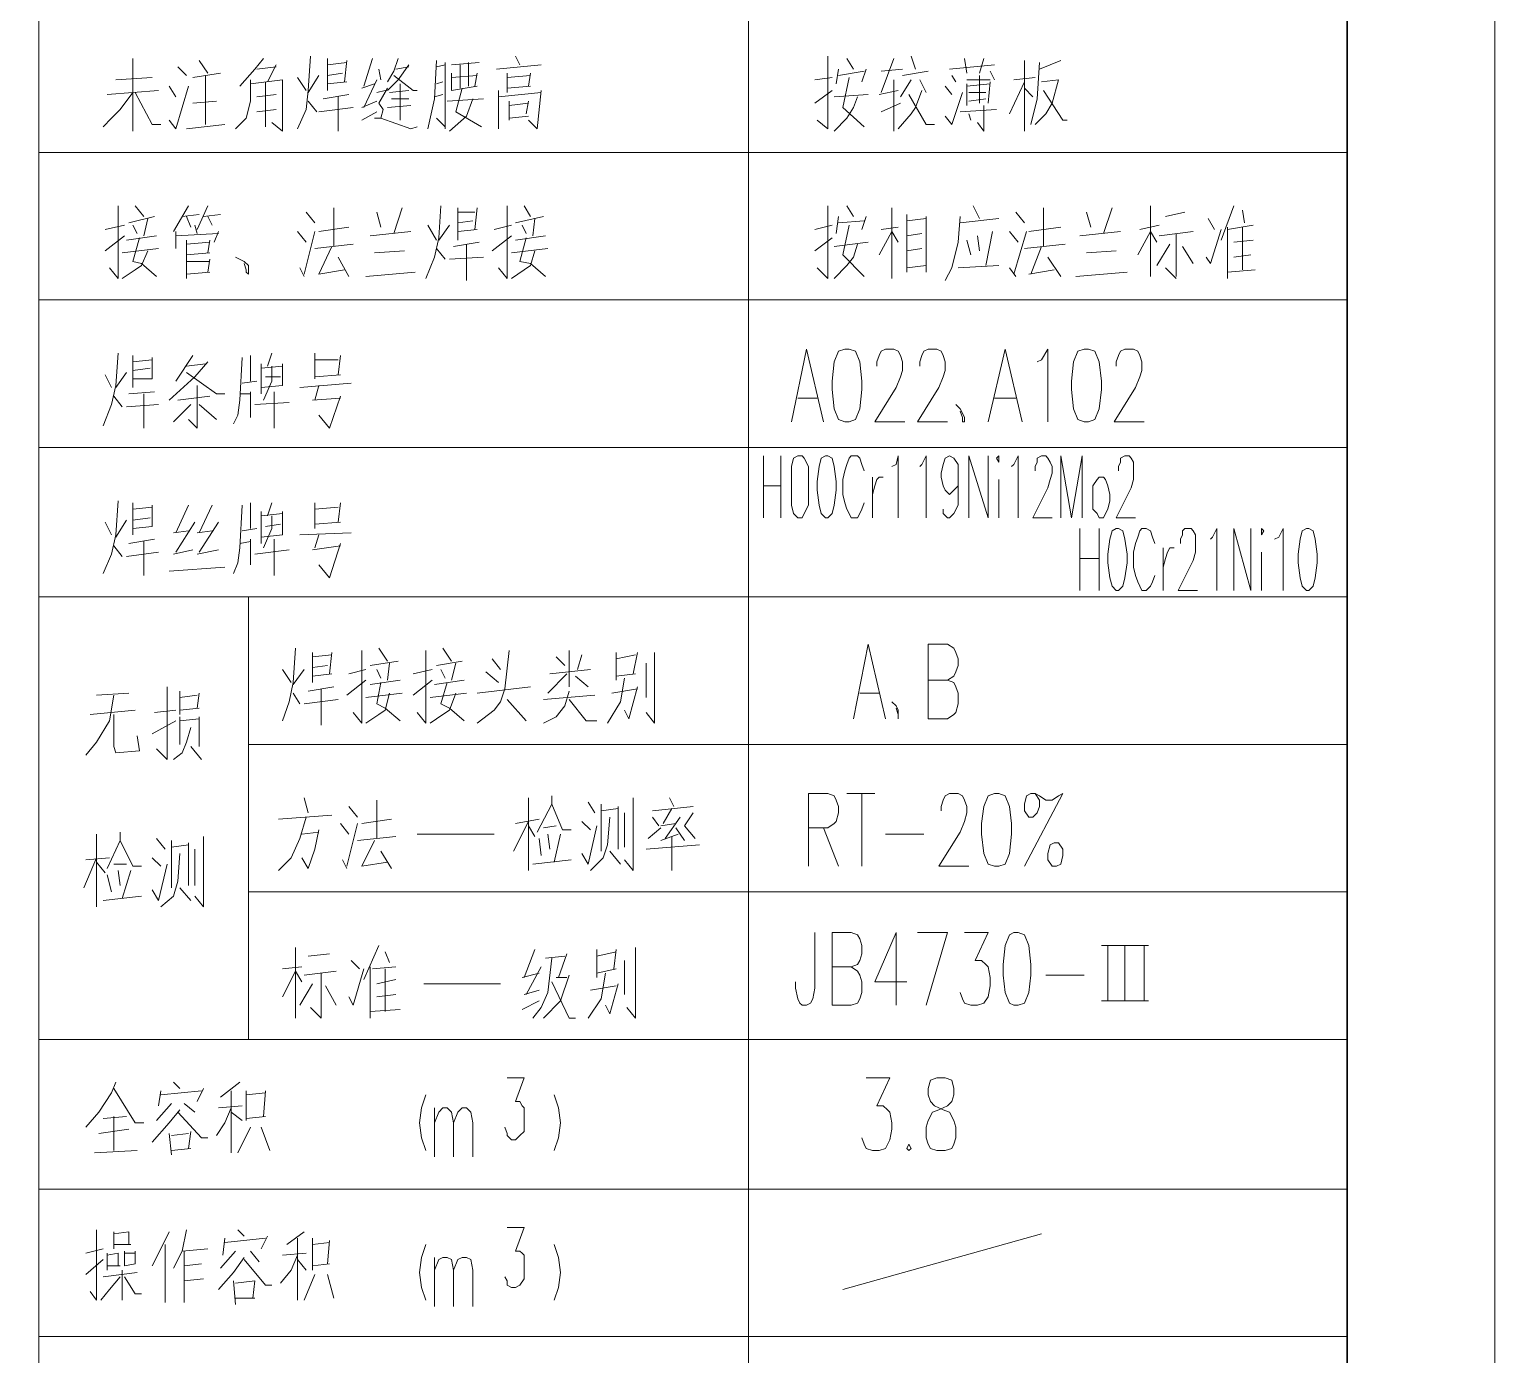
# Model space of a CAD drawing. Header units: inches. Extents: x -244 to 17, y 0 to 370.
# Drawn here: x -26.06 to 17.47, y 291 to 330.37 of the extents above; entities that cross this region are included whole.
import ezdxf

# ---------------------------------------------------------------- set-up
doc = ezdxf.new("R2010")
doc.units = ezdxf.units.IN
doc.header["$MEASUREMENT"] = 0
doc.layers.add('图层 1', color=7, linetype='Continuous')

# ---------------------------------------------------------------- blocks, each defined once
blk = doc.blocks.new('block 2')
at = {"layer": '图层 1', "lineweight": 0}
blk.add_lwpolyline([(20.383, 3.175), (390.017, 3.175), (390.017, 264.541), (20.383, 264.541)], dxfattribs=at)
at = {"layer": '图层 1', "color": 7, "lineweight": 13, "true_color": 0xffffff}
for points in [[(20.383, 264.478), (20.383, 3.175), (389.954, 3.175), (389.954, 264.478), (20.383, 264.478)], [(364.49, 46.419), (302.832, 46.419)], [(311.658, 46.419), (311.658, 7.556)], [(316.04, 46.419), (316.04, 7.556)], [(320.485, 46.419), (320.485, 7.556)], [(333.629, 46.419), (333.629, 7.556)], [(338.074, 46.419), (338.074, 7.556)], [(342.456, 46.419), (342.456, 7.556)], [(346.837, 46.419), (346.837, 7.556)], [(314.833, 44.704), (312.738, 44.704), (312.992, 44.894)], [(313.5, 45.022), (313.944, 44.513)], [(314.135, 45.022), (314.262, 44.513)], [(319.215, 44.132), (318.897, 44.26), (318.326, 44.641), (317.881, 45.022)], [(325.882, 44.704), (324.993, 45.085)], [(325.819, 45.022), (325.882, 44.323)], [(329.311, 44.704), (328.93, 45.022)], [(330.137, 44.894), (330.264, 43.561)], [(313.436, 44.006), (313.055, 44.323), (312.738, 44.577)], [(313.563, 43.497), (313.436, 44.513)], [(317.119, 44.768), (317.183, 43.497)], [(317.691, 44.641), (317.818, 43.751)], [(318.135, 44.513), (318.199, 43.815)], [(326.581, 44.704), (324.422, 44.704)], [(324.612, 44.513), (324.739, 43.371)], [(325.755, 44.704), (325.438, 44.45)], [(329.946, 44.323), (329.311, 44.704)], [(330.708, 44.704), (330.772, 43.751)], [(336.487, 44.069), (335.471, 44.132), (334.899, 44.26), (334.328, 44.513)], [(335.852, 44.45), (335.471, 44.26)], [(340.868, 44.069), (339.916, 44.132), (339.344, 44.26), (338.709, 44.513)], [(340.233, 44.45), (339.852, 44.26)], [(343.916, 44.45), (344.361, 43.878)], [(344.678, 43.878), (344.551, 44.45)], [(348.615, 43.625), (348.107, 44.006), (347.853, 44.26), (347.599, 44.513)], [(314.135, 44.387), (313.627, 44.387)], [(313.754, 44.006), (313.754, 44.387)], [(314.135, 44.069), (313.754, 44.069)], [(314.071, 44.387), (314.135, 44.069)], [(314.77, 44.196), (314.262, 44.196)], [(314.389, 43.688), (314.389, 44.196)], [(314.389, 43.751), (314.77, 43.751), (314.706, 44.196)], [(317.183, 44.196), (318.199, 44.196)], [(319.024, 44.196), (318.008, 43.561), (318.008, 43.307)], [(325.374, 44.387), (324.866, 44.26)], [(325.501, 44.069), (325.057, 44.006)], [(326.39, 44.006), (325.565, 44.387)], [(326.644, 44.006), (326.39, 44.006), (325.628, 43.625), (325.628, 43.371)], [(325.692, 44.196), (325.692, 43.815)], [(329.184, 44.196), (328.994, 44.132), (329.057, 43.434), (329.502, 43.497)], [(329.184, 44.196), (330.137, 44.196)], [(329.946, 44.323), (330.708, 44.196)], [(335.153, 44.196), (334.836, 43.942)], [(335.915, 43.815), (335.407, 44.132)], [(339.598, 44.196), (339.281, 43.942)], [(340.297, 43.815), (339.852, 44.132)], [(345.25, 44.069), (343.091, 44.069), (343.408, 44.323)], [(348.552, 44.387), (348.679, 42.863)], [(348.996, 44.132), (349.06, 43.053)], [(313.627, 43.942), (312.738, 43.942)], [(313.436, 43.878), (312.928, 43.561), (312.928, 43.371)], [(313.817, 43.561), (313.754, 43.878)], [(313.754, 43.878), (314.198, 43.878)], [(314.198, 43.561), (313.817, 43.561)], [(314.135, 43.878), (314.135, 43.561)], [(325.501, 43.688), (324.676, 43.942)], [(334.836, 43.815), (334.963, 42.863)], [(335.217, 43.751), (335.344, 42.99)], [(336.423, 43.625), (335.471, 43.625)], [(336.36, 43.053), (335.725, 43.053), (335.661, 43.625)], [(335.915, 43.625), (335.979, 43.116)], [(336.233, 43.625), (336.296, 43.053)], [(339.281, 43.815), (339.344, 42.863)], [(339.662, 43.751), (339.725, 42.99)], [(340.805, 43.625), (339.852, 43.625)], [(340.741, 43.053), (340.106, 43.053), (340.106, 43.625)], [(340.36, 43.625), (340.424, 43.116)], [(340.614, 43.625), (340.678, 43.053)], [(343.916, 43.18), (343.472, 43.371), (343.345, 43.561), (343.091, 43.942)], [(343.535, 43.371), (343.599, 43.625)], [(344.297, 43.434), (343.599, 43.625)], [(343.853, 43.942), (343.98, 42.863)], [(344.361, 42.926), (344.234, 43.815)], [(344.424, 43.497), (344.678, 43.625)], [(344.742, 43.751), (344.932, 42.99)], [(345.25, 43.561), (344.932, 43.307)], [(347.472, 43.625), (349.631, 43.625)], [(348.615, 43.561), (347.663, 43.053), (347.663, 42.799)], [(335.28, 43.307), (334.264, 43.307)], [(339.662, 43.307), (338.646, 43.307)], [(343.535, 43.371), (343.154, 42.926)], [(344.869, 43.18), (344.361, 43.307)], [(314.389, 42.672), (312.674, 42.672)], [(314.262, 42.799), (313.754, 43.053)], [(314.77, 42.545), (314.262, 42.799)], [(318.389, 42.228), (318.008, 42.545), (317.437, 43.053)], [(318.58, 42.482), (318.072, 42.926)], [(318.961, 42.799), (318.516, 42.863)], [(318.834, 42.799), (318.961, 41.593)], [(326.009, 42.228), (325.184, 42.291), (324.739, 42.418), (324.422, 42.799)], [(325.692, 42.609), (324.612, 42.863), (324.93, 43.053)], [(325.882, 43.053), (325.628, 42.799)], [(326.454, 42.926), (326.136, 42.672)], [(330.962, 42.609), (328.803, 42.609), (329.121, 42.926)], [(329.565, 43.053), (329.946, 42.354)], [(330.2, 42.99), (330.264, 42.354)], [(314.833, 42.037), (314.198, 42.164), (313.69, 42.418)], [(317.691, 42.545), (317.056, 42.482)], [(317.246, 41.91), (317.183, 42.482)], [(318.326, 42.291), (317.564, 41.593), (317.564, 41.402)], [(317.627, 42.482), (317.691, 41.974)], [(319.215, 42.418), (319.024, 42.228)], [(324.612, 41.91), (324.993, 42.228)], [(324.993, 42.482), (326.39, 42.482)], [(326.2, 42.482), (326.263, 41.974)], [(329.756, 41.91), (329.311, 42.037), (328.994, 42.164), (328.803, 42.418)], [(330.073, 42.228), (329.248, 42.228)], [(329.946, 42.228), (330.01, 41.656)], [(330.835, 42.228), (330.137, 42.228)], [(330.327, 41.656), (330.264, 42.228)], [(330.645, 42.228), (330.708, 41.719)], [(334.391, 42.545), (334.518, 40.894)], [(334.899, 42.418), (335.026, 41.847)], [(335.852, 41.783), (334.963, 42.354)], [(335.534, 42.418), (335.598, 41.974)], [(336.36, 41.974), (335.534, 42.354)], [(339.344, 41.91), (338.836, 42.418)], [(340.614, 41.402), (340.17, 41.783), (339.471, 42.545)], [(339.471, 42.291), (339.598, 41.338)], [(340.805, 41.847), (340.043, 42.354)], [(344.488, 42.354), (343.98, 42.354)], [(344.361, 42.354), (344.424, 41.085)], [(345.25, 41.974), (344.488, 42.418)], [(347.79, 42.545), (347.536, 42.354), (348.806, 41.974)], [(348.806, 42.545), (348.488, 42.354)], [(349.377, 42.291), (349.123, 42.037)], [(314.198, 42.1), (312.674, 42.1)], [(313.373, 41.529), (313.309, 42.1)], [(313.754, 42.1), (313.817, 41.593)], [(314.198, 42.164), (314.262, 41.402)], [(317.754, 41.91), (317.246, 41.974)], [(318.58, 42.1), (318.326, 41.783)], [(326.327, 41.974), (325.057, 41.974)], [(329.184, 41.91), (328.803, 41.593)], [(339.916, 41.719), (338.646, 41.719), (338.9, 41.974)], [(340.297, 42.037), (339.662, 41.148), (339.662, 40.894)], [(340.487, 42.037), (340.551, 41.466)], [(344.234, 42.037), (343.091, 42.037)], [(343.281, 41.338), (343.218, 42.037)], [(343.599, 41.338), (343.599, 42.037)], [(343.789, 42.037), (343.853, 41.338)], [(344.107, 42.037), (344.17, 41.338)], [(344.615, 41.91), (344.932, 42.037)], [(344.932, 42.164), (344.996, 41.656)], [(347.663, 40.894), (347.536, 42.037)], [(348.298, 41.847), (348.361, 41.148)], [(349.06, 41.847), (349.187, 41.021)], [(319.024, 41.529), (318.643, 41.719)], [(326.517, 41.529), (324.422, 41.529), (324.739, 41.783)], [(325.057, 41.783), (326.136, 41.783)], [(330.073, 41.656), (329.184, 41.656)], [(330.772, 41.656), (330.327, 41.719)], [(334.899, 41.719), (335.026, 41.085)], [(335.852, 41.085), (334.963, 41.656)], [(335.534, 41.719), (335.598, 41.275)], [(336.36, 41.275), (335.534, 41.656)], [(339.344, 41.656), (338.9, 41.148)], [(343.662, 41.338), (343.281, 41.402)], [(344.234, 41.338), (343.853, 41.402)], [(344.678, 41.783), (344.424, 41.719)], [(345.25, 41.402), (344.551, 41.719)], [(344.932, 41.402), (344.678, 41.275)], [(344.932, 41.529), (344.996, 41.021)], [(349.123, 41.466), (347.663, 41.466)], [(349.568, 41.656), (349.187, 41.402)], [(314.008, 40.322), (313.563, 40.64), (313.055, 41.085)], [(314.198, 40.576), (313.69, 41.021)], [(314.579, 40.894), (314.071, 40.957)], [(318.453, 40.703), (318.008, 40.894), (317.627, 41.148)], [(318.453, 41.085), (318.516, 40.386)], [(319.215, 40.45), (318.77, 41.021)], [(344.488, 41.085), (344.17, 41.212)], [(313.309, 40.64), (312.611, 40.576)], [(313.246, 40.576), (313.309, 40.005), (312.801, 40.069)], [(312.801, 40.005), (312.801, 40.576)], [(314.452, 40.894), (314.579, 39.688)], [(314.833, 40.513), (314.643, 40.322)], [(318.961, 40.703), (317.119, 40.703)], [(317.881, 40.132), (317.119, 40.513)], [(318.326, 40.703), (318.072, 40.386)], [(336.36, 40.386), (335.09, 40.45), (334.645, 40.513), (334.328, 40.64)], [(340.741, 40.386), (339.471, 40.45), (339.027, 40.513), (338.773, 40.64)], [(343.726, 40.576), (343.599, 40.322)], [(348.996, 40.132), (348.361, 40.132), (347.853, 40.259), (347.536, 40.576)], [(313.944, 40.322), (313.182, 39.688), (313.182, 39.497)], [(314.198, 40.132), (313.881, 39.878)], [(318.961, 40.259), (318.072, 40.259)], [(318.199, 39.688), (318.135, 40.259)], [(318.834, 40.259), (318.897, 39.688)], [(333.629, 40.196), (320.485, 40.196)], [(324.866, 40.196), (324.866, 7.556)], [(329.248, 40.196), (329.248, 7.556)], [(335.344, 40.132), (334.582, 40.132)], [(335.217, 40.45), (335.28, 40.132)], [(335.598, 40.386), (335.661, 39.941)], [(336.423, 40.132), (335.661, 40.132)], [(339.725, 40.132), (338.963, 40.132)], [(339.662, 40.45), (339.662, 40.132)], [(339.979, 40.386), (340.043, 39.941)], [(340.805, 40.132), (340.043, 40.132)], [(343.218, 40.196), (343.281, 40.259)], [(343.218, 40.196), (343.281, 40.196), (343.345, 40.196), (343.472, 40.196)], [(343.535, 40.322), (343.345, 40.259), (343.281, 40.259)], [(343.599, 40.322), (343.472, 40.196)], [(349.631, 39.751), (349.314, 40.005), (348.806, 40.45)], [(348.869, 40.132), (348.996, 39.179)], [(314.643, 39.624), (314.262, 39.815)], [(317.881, 39.815), (317.183, 39.56)], [(318.961, 39.688), (318.199, 39.751)], [(334.899, 40.005), (335.026, 38.989)], [(336.042, 39.497), (335.661, 39.497), (335.09, 39.751)], [(336.169, 39.815), (335.217, 39.815)], [(335.407, 39.815), (335.471, 39.179)], [(335.725, 39.688), (335.788, 39.243)], [(336.042, 39.815), (336.106, 39.179)], [(336.423, 39.497), (336.042, 39.624)], [(339.344, 40.005), (339.408, 38.989)], [(340.487, 39.497), (340.043, 39.497), (339.471, 39.751)], [(340.551, 39.815), (339.662, 39.815)], [(339.852, 39.815), (339.916, 39.179)], [(340.17, 39.688), (340.17, 39.243)], [(340.424, 39.815), (340.487, 39.179)], [(340.868, 39.497), (340.487, 39.624)], [(347.599, 39.688), (348.933, 39.688)], [(348.107, 39.37), (348.044, 39.941)], [(348.488, 39.941), (348.552, 39.37)], [(349.441, 39.37), (348.933, 39.624)], [(349.314, 39.941), (349.377, 39.37)], [(314.071, 38.735), (313.627, 38.925), (313.246, 39.243)], [(314.071, 39.179), (314.135, 38.481)], [(322.199, 38.608), (322.517, 38.799), (321.755, 39.179)], [(322.644, 38.608), (322.58, 39.179)], [(327.089, 38.481), (326.454, 38.672), (325.882, 38.925), (325.501, 39.306)], [(327.025, 39.306), (327.152, 37.719)], [(332.105, 38.799), (331.089, 38.862), (330.518, 38.989), (329.946, 39.179)], [(331.47, 39.179), (331.089, 38.925)], [(335.344, 39.434), (334.264, 39.434)], [(336.169, 39.179), (335.471, 39.179)], [(339.725, 39.434), (338.646, 39.434)], [(340.551, 39.179), (339.916, 39.179)], [(348.996, 39.179), (347.472, 39.179), (347.726, 39.497)], [(314.77, 38.544), (314.389, 39.053)], [(323.215, 38.799), (321.12, 38.799)], [(330.772, 38.862), (330.454, 38.672)], [(331.47, 38.544), (331.026, 38.862)], [(314.579, 38.735), (312.738, 38.735)], [(313.5, 38.227), (312.738, 38.544)], [(313.944, 38.735), (313.627, 38.481)], [(321.12, 38.037), (321.437, 38.354)], [(322.136, 38.291), (321.501, 38.672)], [(322.39, 38.544), (322.517, 37.592)], [(322.961, 38.418), (323.025, 37.782)], [(326.708, 38.1), (326.136, 38.227), (325.565, 38.418), (325.882, 38.608)], [(326.581, 38.608), (326.644, 38.1)], [(327.66, 38.544), (327.216, 38.418)], [(330.454, 38.544), (330.581, 37.528)], [(330.835, 38.418), (330.962, 37.656)], [(335.471, 38.672), (335.534, 37.147)], [(339.852, 38.672), (339.979, 37.147)], [(343.408, 38.672), (343.154, 38.544)], [(343.218, 38.544), (344.488, 38.227)], [(344.488, 38.735), (344.17, 38.481)], [(345.059, 38.481), (344.742, 38.227)], [(349.695, 38.354), (348.679, 38.418), (348.107, 38.481), (347.536, 38.735)], [(348.361, 38.418), (348.044, 38.163)], [(349.123, 38.1), (348.615, 38.418)], [(349.06, 38.735), (348.679, 38.481)], [(314.579, 38.291), (313.627, 38.291)], [(313.817, 37.782), (313.754, 38.291)], [(314.389, 38.291), (314.452, 37.782)], [(321.12, 38.037), (322.453, 38.037)], [(322.072, 37.91), (321.501, 37.592)], [(330.899, 38.037), (329.819, 38.037)], [(331.978, 38.291), (331.089, 38.291)], [(331.343, 37.719), (331.28, 38.291)], [(331.534, 38.291), (331.597, 37.846)], [(331.851, 38.291), (331.915, 37.719)], [(335.217, 37.465), (334.201, 37.782), (334.582, 38.1)], [(335.153, 37.465), (335.026, 38.291)], [(335.471, 38.1), (335.09, 38.227)], [(336.423, 38.227), (335.661, 38.227)], [(335.852, 37.465), (335.788, 38.227)], [(336.233, 38.227), (336.296, 37.528)], [(339.598, 37.465), (338.646, 37.782), (339.027, 38.1)], [(339.535, 37.465), (339.471, 38.291)], [(339.916, 38.1), (339.471, 38.227)], [(340.868, 38.227), (340.106, 38.227)], [(340.233, 37.465), (340.17, 38.227)], [(340.678, 38.227), (340.678, 37.528)], [(343.218, 38.1), (344.043, 37.719)], [(343.218, 38.1), (343.345, 37.338)], [(343.98, 38.227), (344.107, 37.084)], [(344.488, 38.1), (344.615, 37.211)], [(348.044, 38.1), (348.171, 37.084)], [(348.425, 37.973), (348.552, 37.211)], [(313.5, 37.846), (312.801, 37.656)], [(314.516, 37.782), (313.817, 37.846)], [(326.898, 37.465), (326.581, 37.211)], [(331.978, 37.719), (331.343, 37.782)], [(336.423, 37.465), (335.852, 37.528)], [(340.805, 37.465), (340.233, 37.528)], [(343.726, 37.528), (343.154, 37.211)], [(344.043, 37.656), (345.186, 37.656)], [(348.488, 37.528), (347.472, 37.528)], [(349.631, 37.846), (348.679, 37.846)], [(348.933, 37.275), (348.869, 37.846)], [(349.123, 37.846), (349.187, 37.401)], [(349.441, 37.846), (349.504, 37.275)], [(321.755, 37.211), (321.501, 37.084), (322.58, 36.766)], [(322.58, 36.894), (322.834, 37.147)], [(325.819, 37.401), (325.565, 37.275)], [(325.628, 37.275), (326.898, 36.957)], [(327.406, 37.211), (327.089, 36.957)], [(332.042, 36.83), (329.883, 36.83), (330.2, 37.084)], [(330.708, 37.275), (331.153, 36.703)], [(331.47, 36.703), (331.343, 37.211)], [(349.568, 37.275), (348.933, 37.338)], [(322.644, 36.576), (321.12, 36.576)], [(321.31, 36.576), (321.374, 35.687)], [(323.279, 36.322), (322.263, 36.766)], [(325.628, 36.83), (326.39, 36.449)], [(325.628, 36.83), (325.755, 36.068)], [(326.39, 36.957), (326.517, 35.814)], [(326.898, 36.83), (327.025, 35.941)], [(330.772, 36.004), (330.264, 36.131), (330.137, 36.322), (329.883, 36.703)], [(330.645, 36.703), (330.772, 35.624)], [(331.153, 35.687), (331.026, 36.576)], [(331.597, 36.576), (331.724, 35.75)], [(343.154, 36.703), (343.281, 35.243)], [(344.488, 35.369), (344.361, 36.576)], [(348.044, 36.385), (347.79, 36.83)], [(348.171, 36.83), (348.361, 36.385)], [(348.996, 36.385), (348.171, 36.766)], [(348.742, 36.83), (348.869, 36.449)], [(349.631, 36.513), (348.806, 36.766)], [(322.58, 36.131), (321.31, 36.131)], [(321.755, 36.385), (321.818, 35.814)], [(322.136, 36.385), (322.263, 35.814)], [(322.58, 36.513), (322.644, 35.814)], [(323.088, 36.131), (322.771, 36.004)], [(326.073, 36.259), (325.565, 35.941)], [(326.454, 36.385), (327.597, 36.385)], [(330.327, 36.131), (329.946, 35.687)], [(330.327, 36.131), (330.454, 36.385)], [(331.089, 36.259), (330.454, 36.385)], [(331.216, 36.259), (331.47, 36.385)], [(332.105, 36.322), (331.724, 36.068)], [(343.853, 36.449), (343.916, 35.56)], [(345.059, 36.385), (344.615, 36.259)], [(347.853, 36.449), (347.853, 36.259), (347.536, 35.369)], [(348.742, 36.068), (348.298, 36.322), (348.107, 36.195), (347.853, 36.259)], [(348.615, 36.385), (348.679, 36.131)], [(349.314, 36.322), (348.996, 36.259)], [(331.661, 36.004), (331.153, 36.068)], [(345.186, 35.624), (344.424, 35.878)], [(348.171, 36.068), (348.234, 35.369)], [(348.425, 35.433), (348.425, 35.941)], [(348.615, 36.004), (348.679, 35.433)], [(349.441, 35.433), (348.996, 35.75), (348.679, 36.068)], [(349.123, 35.878), (348.679, 35.306), (348.679, 35.179)], [(349.631, 35.75), (349.25, 35.878), (348.933, 36.068)], [(349.314, 35.814), (349.377, 35.433)], [(330.708, 35.306), (331.153, 34.735)], [(331.47, 34.735), (331.343, 35.306)], [(347.536, 35.369), (347.599, 35.179)], [(347.79, 35.687), (348.869, 35.687)], [(314.389, 34.925), (314.008, 35.052), (313.563, 35.116), (313.119, 35.052), (312.738, 34.925)], [(318.834, 34.925), (318.453, 35.052), (318.008, 35.116), (317.564, 35.052), (317.183, 34.925)], [(322.136, 34.988), (322.136, 32.703)], [(326.581, 35.179), (326.581, 32.893)], [(332.042, 34.925), (329.883, 34.925), (330.2, 35.179)], [(345.25, 34.481), (344.297, 34.544), (343.726, 34.671), (343.091, 34.925)], [(344.678, 34.862), (344.234, 34.607)], [(349.568, 34.607), (348.425, 34.671), (347.536, 34.862)], [(314.008, 34.671), (312.547, 34.671)], [(313.627, 34.671), (313.944, 34.544), (314.008, 34.417), (314.008, 34.29), (313.944, 34.163), (313.627, 34.1), (312.547, 34.1)], [(318.453, 34.671), (316.992, 34.671)], [(318.008, 34.671), (318.326, 34.544), (318.453, 34.417), (318.453, 34.29), (318.326, 34.163), (318.008, 34.1), (316.992, 34.1)], [(330.772, 34.036), (330.264, 34.226), (330.137, 34.417), (329.883, 34.798)], [(330.327, 34.226), (330.454, 34.481)], [(331.089, 34.29), (330.454, 34.481)], [(330.645, 34.798), (330.772, 33.719)], [(331.153, 33.782), (331.026, 34.671)], [(331.216, 34.353), (331.47, 34.481)], [(331.597, 34.607), (331.724, 33.846)], [(332.105, 34.417), (331.724, 34.163)], [(343.98, 34.607), (343.662, 34.353)], [(344.678, 34.226), (344.234, 34.544)], [(347.599, 34.353), (347.853, 34.607)], [(348.488, 34.671), (348.552, 34.417)], [(348.869, 34.607), (348.933, 34.417)], [(349.377, 34.607), (349.441, 34.353)], [(313.627, 34.1), (313.944, 33.972), (314.008, 33.846), (314.008, 33.719), (313.944, 33.591), (313.627, 33.528), (312.547, 33.528)], [(318.008, 34.1), (318.326, 33.972), (318.453, 33.846), (318.453, 33.719), (318.326, 33.591), (318.008, 33.528), (316.992, 33.528)], [(330.327, 34.226), (329.946, 33.782)], [(331.661, 34.036), (331.153, 34.163)], [(343.662, 34.226), (343.726, 33.21)], [(344.043, 34.1), (344.17, 33.338)], [(345.186, 33.972), (344.234, 33.972)], [(344.551, 33.401), (344.488, 33.972)], [(344.742, 33.972), (344.805, 33.528)], [(345.059, 33.972), (345.059, 33.465)], [(348.425, 33.528), (347.917, 33.719), (347.472, 34.226)], [(349.504, 34.353), (347.536, 34.353)], [(348.742, 33.846), (348.044, 34.036), (347.599, 33.274)], [(348.361, 34.29), (348.425, 33.21)], [(348.679, 34.163), (348.806, 33.401)], [(349.187, 34.163), (348.679, 34.163)], [(349.06, 34.163), (349.123, 33.401)], [(349.441, 34.163), (349.504, 33.338)], [(344.107, 33.719), (343.027, 33.719)], [(349.441, 33.909), (348.742, 33.909)], [(349.504, 33.655), (348.806, 33.655)], [(332.042, 32.449), (330.899, 32.575), (330.518, 32.703), (330.264, 32.893), (329.883, 33.401)], [(330.772, 33.401), (330.962, 31.813)], [(331.089, 32.766), (331.407, 33.147)], [(345.186, 33.401), (344.551, 33.465)], [(348.806, 33.465), (349.187, 33.401)], [(331.788, 32.956), (331.47, 32.703)], [(345.25, 32.512), (343.091, 32.512), (343.408, 32.766)], [(343.916, 32.956), (344.361, 32.385)], [(344.678, 32.385), (344.551, 32.893)], [(348.679, 32.766), (347.536, 32.766)], [(348.488, 32.766), (348.615, 31.496)], [(349.314, 32.829), (349.441, 31.496)], [(314.897, 32.512), (314.897, 32.004), (314.198, 32.258), (314.198, 32.131), (314.135, 32.068), (314.071, 32.004), (313.817, 32.004), (313.627, 32.004), (313.373, 32.004), (313.182, 32.131), (313.119, 32.258), (313.119, 32.385), (313.182, 32.512), (313.309, 32.512), (313.436, 32.575)], [(319.342, 32.512), (319.342, 32.004), (318.643, 32.258), (318.643, 32.131), (318.516, 32.068), (318.453, 32.004), (318.199, 32.004), (318.008, 32.004), (317.754, 32.004), (317.627, 32.131), (317.5, 32.258), (317.5, 32.385), (317.627, 32.512), (317.691, 32.512), (317.881, 32.575)], [(326.962, 31.877), (326.073, 32.322)], [(326.898, 32.258), (327.025, 31.56)], [(330.581, 32.512), (329.946, 31.941)], [(343.916, 31.687), (343.472, 31.813), (343.345, 32.004), (343.091, 32.385)], [(343.853, 32.385), (343.98, 31.306)], [(344.361, 31.369), (344.234, 32.258)], [(344.742, 32.258), (344.932, 31.432)], [(348.361, 32.449), (347.79, 32.449)], [(347.853, 32.449), (347.917, 31.877)], [(348.234, 32.449), (348.298, 31.877)], [(349.187, 32.512), (348.615, 32.512)], [(348.742, 32.512), (348.806, 31.813)], [(349.06, 32.512), (349.123, 31.813)], [(349.695, 32.258), (349.441, 32.131)], [(321.374, 32.068), (321.628, 31.56)], [(321.818, 32.004), (321.945, 31.56)], [(322.644, 31.496), (321.818, 31.941)], [(322.326, 32.068), (322.453, 31.56)], [(323.152, 31.687), (322.326, 32.004)], [(327.66, 31.877), (325.501, 31.877)], [(326.835, 31.877), (326.517, 31.687)], [(343.535, 31.813), (343.154, 31.369)], [(343.535, 31.813), (343.599, 32.131)], [(344.297, 31.941), (343.599, 32.131)], [(344.424, 31.941), (344.678, 32.068)], [(345.25, 32.004), (344.932, 31.813)], [(348.679, 31.496), (347.536, 31.623), (347.79, 31.877)], [(348.361, 31.877), (347.98, 31.941)], [(349.187, 31.813), (348.806, 31.877)], [(322.898, 31.178), (321.882, 31.306), (321.437, 31.496), (321.12, 31.75)], [(322.39, 30.671), (321.628, 30.925), (321.12, 31.432)], [(322.898, 31.369), (322.961, 30.797)], [(325.692, 31.75), (325.819, 30.607)], [(326.454, 31.56), (325.946, 31.496)], [(327.47, 31.178), (326.644, 31.623)], [(326.771, 31.432), (326.835, 31.051)], [(330.073, 31.051), (329.883, 31.432)], [(330.708, 29.909), (330.581, 31.432)], [(344.869, 31.687), (344.361, 31.75)], [(312.738, 31.115), (313.119, 30.988), (313.563, 30.925), (314.008, 30.988), (314.389, 31.115)], [(317.183, 31.115), (317.564, 30.988), (318.008, 30.925), (318.453, 30.988), (318.834, 31.115)], [(322.199, 31.178), (321.12, 30.671), (321.12, 30.48)], [(322.326, 31.051), (322.326, 30.734)], [(323.025, 30.734), (322.326, 30.988)], [(326.581, 30.925), (325.755, 31.115)], [(326.581, 31.306), (326.136, 31.242)], [(327.724, 31.178), (327.47, 31.178), (326.708, 30.861), (326.708, 30.607)], [(330.835, 30.671), (330.391, 30.797), (330.073, 31.051)], [(331.343, 30.734), (330.772, 31.306)], [(331.343, 31.242), (331.47, 30.035)], [(331.851, 31.051), (331.597, 30.797)], [(330.581, 30.671), (329.946, 30.163), (329.946, 29.845)], [(332.042, 30.671), (330.962, 30.671)], [(331.28, 30.48), (330.962, 30.099)], [(321.691, 29.718), (321.12, 30.099)], [(321.945, 30.035), (322.072, 29.274)], [(327.089, 29.464), (326.263, 29.528), (325.882, 29.654), (325.501, 30.035)], [(326.835, 29.845), (325.692, 30.099), (326.009, 30.29)], [(326.962, 30.29), (326.708, 30.035)], [(327.533, 30.099), (327.216, 29.909)], [(331.915, 30.29), (331.47, 30.416)], [(322.453, 29.591), (321.691, 29.718)], [(323.152, 29.845), (322.326, 29.845)], [(322.453, 29.845), (322.58, 29.274)], [(322.961, 29.845), (323.088, 29.274)], [(326.073, 29.718), (327.47, 29.718)], [(327.279, 29.718), (327.343, 29.21)], [(321.247, 29.464), (321.501, 29.591)], [(322.136, 29.21), (321.247, 29.464)], [(323.152, 29.274), (322.58, 29.337)], [(325.692, 29.147), (326.073, 29.464)], [(327.406, 29.21), (326.136, 29.21)], [(330.518, 29.147), (329.883, 29.528)], [(330.772, 29.4), (330.899, 28.638)], [(331.978, 29.274), (331.153, 29.274)], [(331.28, 29.274), (331.343, 28.702)], [(331.788, 29.274), (331.915, 28.702)], [(323.215, 28.702), (321.31, 28.702), (321.12, 28.702), (321.437, 28.956)], [(322.834, 29.019), (321.818, 29.019)], [(327.66, 28.766), (325.501, 28.766), (325.819, 29.019)], [(326.2, 29.019), (327.216, 29.019)], [(330.01, 28.893), (330.264, 29.019)], [(330.962, 28.638), (330.01, 28.893)], [(331.216, 29.019), (330.518, 29.147)], [(331.978, 28.638), (331.343, 28.766)], [(326.136, 28.385), (326.263, 26.797)], [(326.454, 28.321), (326.771, 27.94)], [(331.978, 28.131), (330.073, 28.131), (329.883, 28.131), (330.2, 28.385)], [(331.661, 28.385), (330.645, 28.385)], [(326.39, 27.94), (326.581, 27.432)], [(327.089, 28.194), (326.835, 28.003)], [(326.835, 27.94), (326.898, 27.496)], [(326.898, 27.876), (327.343, 27.622)], [(327.279, 28.194), (327.406, 26.988)], [(326.517, 27.622), (325.501, 27.622)], [(326.771, 27.496), (326.39, 27.241)], [(327.089, 27.369), (326.454, 27.813)], [(327.66, 27.686), (327.406, 27.559)], [(327.216, 26.988), (326.835, 27.241), (326.454, 26.924)], [(364.49, 25.337), (302.832, 25.337)], [(337.82, 24.892), (335.979, 24.892)], [(336.931, 24.892), (336.931, 24.384)], [(337.82, 24.384), (335.979, 24.384)], [(337.82, 23.876), (337.757, 24.003), (337.503, 24.066), (337.058, 24.066), (336.804, 24.066), (336.36, 24.066), (336.106, 24.003), (335.979, 23.876), (335.979, 23.749), (336.106, 23.685), (336.36, 23.559), (336.804, 23.559), (337.058, 23.559), (337.503, 23.559), (337.757, 23.685), (337.82, 23.749), (337.82, 23.876)], [(338.836, 24.066), (340.995, 23.622), (338.836, 23.114)], [(325.628, 23.559), (327.787, 23.559), (327.787, 22.987), (327.724, 22.797), (327.597, 22.733), (327.406, 22.669), (327.216, 22.669), (326.962, 22.733), (326.898, 22.797), (326.771, 22.987), (326.771, 23.559)], [(339.535, 23.876), (339.535, 23.304)], [(326.771, 23.114), (325.628, 22.669)], [(337.82, 23.05), (337.757, 23.178), (337.503, 23.241), (337.058, 23.304), (336.804, 23.304), (336.36, 23.241), (336.106, 23.178), (335.979, 23.05), (335.979, 22.987), (336.106, 22.86), (336.36, 22.797), (336.804, 22.733), (337.058, 22.733), (337.503, 22.797), (337.757, 22.86), (337.82, 22.987), (337.82, 23.05)], [(345.25, 22.987), (343.091, 22.987), (343.408, 23.304)], [(343.916, 23.368), (344.297, 22.86)], [(344.551, 23.368), (344.678, 22.86)], [(349.695, 22.987), (347.536, 22.987), (347.79, 23.304)], [(348.298, 23.368), (348.679, 22.86)], [(348.996, 23.368), (349.06, 22.86)], [(340.995, 22.479), (340.932, 22.669), (340.614, 22.797), (340.043, 22.86), (339.789, 22.86), (339.217, 22.797), (338.9, 22.669), (338.836, 22.479), (338.836, 22.352), (338.9, 22.162), (339.217, 22.035), (339.789, 21.971), (340.043, 21.971), (340.614, 22.035), (340.932, 22.162), (340.995, 22.352), (340.995, 22.479)], [(344.107, 22.098), (343.726, 22.225), (343.472, 22.416), (343.091, 22.797)], [(344.043, 22.797), (344.17, 21.781)], [(344.932, 22.669), (344.424, 22.733)], [(344.742, 22.669), (344.805, 21.907)], [(348.488, 22.098), (348.171, 22.225), (347.853, 22.416), (347.472, 22.797)], [(348.488, 22.797), (348.552, 21.781)], [(349.314, 22.669), (348.869, 22.733)], [(349.123, 22.669), (349.25, 21.907)], [(327.787, 22.416), (327.787, 21.59)], [(330.01, 22.225), (332.232, 21.781), (330.01, 21.272)], [(337.376, 21.907), (337.566, 21.971), (337.757, 22.035), (337.82, 22.098), (337.82, 22.288), (337.757, 22.352), (337.566, 22.416), (337.376, 22.479), (337.122, 22.543), (336.677, 22.543), (336.423, 22.479), (336.233, 22.416), (336.106, 22.352), (335.979, 22.288), (335.979, 22.098), (336.106, 22.035), (336.233, 21.971), (336.423, 21.907)], [(344.678, 22.352), (343.789, 22.543), (343.154, 21.907)], [(345.25, 22.416), (344.932, 22.225)], [(349.06, 22.352), (348.171, 22.543), (347.599, 21.907)], [(349.631, 22.416), (349.314, 22.225)], [(319.342, 21.844), (319.342, 21.146), (318.516, 21.526), (318.516, 21.336), (318.389, 21.209), (318.326, 21.146), (318.008, 21.082), (317.818, 21.082), (317.5, 21.146), (317.246, 21.272), (317.183, 21.463), (317.183, 21.653), (317.246, 21.844), (317.373, 21.907), (317.564, 21.971)], [(327.787, 21.971), (325.628, 21.971)], [(330.772, 22.035), (330.772, 21.463)], [(344.932, 21.844), (344.551, 21.971)], [(349.314, 21.844), (348.933, 21.971)], [(337.185, 21.653), (335.979, 21.653)], [(336.677, 21.653), (336.931, 21.59), (337.122, 21.526), (337.185, 21.463), (337.185, 21.336)], [(340.487, 21.526), (340.614, 21.526), (340.805, 21.463), (340.932, 21.4), (340.995, 21.272), (340.995, 21.019), (340.932, 20.891), (340.805, 20.828), (340.614, 20.765), (340.36, 20.765), (340.17, 20.828), (339.852, 20.955), (338.836, 21.59), (338.836, 20.701)], [(343.789, 21.463), (344.488, 21.082), (344.17, 20.891)], [(344.615, 20.891), (344.551, 21.4)], [(348.044, 21.4), (348.298, 20.828)], [(348.552, 21.463), (348.679, 20.891)], [(349.631, 21.019), (348.615, 21.4)], [(349.25, 21.4), (349.314, 20.765)], [(326.581, 21.272), (326.581, 20.129)], [(330.327, 20.955), (330.137, 20.891), (330.073, 20.891)], [(330.391, 20.955), (330.264, 20.891)], [(330.518, 21.082), (330.391, 20.955)], [(337.503, 21.082), (337.566, 20.955), (337.82, 20.891), (335.979, 20.891)], [(345.186, 21.082), (343.091, 21.082)], [(348.996, 21.019), (347.472, 21.019)], [(317.373, 20.574), (317.246, 20.638), (317.183, 20.574), (317.246, 20.51), (317.373, 20.574)], [(330.01, 20.891), (330.073, 20.891), (330.137, 20.891), (330.264, 20.891)], [(330.01, 20.891), (330.073, 20.891)], [(344.996, 20.638), (343.281, 20.638)], [(343.408, 20.638), (343.472, 20.066)], [(343.916, 20.638), (343.98, 20.193)], [(344.361, 20.638), (344.424, 20.193)], [(344.805, 20.638), (344.869, 20.066)], [(348.679, 20.193), (348.171, 20.384), (347.98, 20.51), (347.536, 20.891)], [(348.552, 20.574), (347.663, 20.066), (347.663, 19.812)], [(348.996, 20.51), (348.488, 20.828)], [(349.123, 20.765), (349.25, 20.003)], [(349.695, 20.51), (349.314, 20.384)], [(319.342, 19.749), (319.278, 19.939), (319.024, 20.003), (318.834, 20.003), (318.643, 19.939), (318.516, 19.812), (318.389, 19.558), (318.326, 19.368), (318.072, 19.241), (317.881, 19.177), (317.564, 19.177), (317.373, 19.241), (317.246, 19.304), (317.183, 19.494), (317.183, 19.749), (317.246, 19.939), (317.373, 20.003), (317.564, 20.066), (317.881, 20.066), (318.072, 20.003), (318.326, 19.875), (318.389, 19.685), (318.516, 19.431), (318.643, 19.304), (318.834, 19.241), (319.024, 19.241), (319.278, 19.304), (319.342, 19.494), (319.342, 19.749)], [(337.503, 20.256), (337.566, 20.193), (337.82, 20.066), (335.979, 20.066)], [(340.487, 20.256), (340.614, 20.256), (340.805, 20.193), (340.932, 20.129), (340.995, 20.003), (340.995, 19.749), (340.932, 19.622), (340.805, 19.558), (340.614, 19.494), (340.36, 19.494), (340.17, 19.558), (339.852, 19.685), (338.836, 20.32), (338.836, 19.431)], [(344.932, 20.066), (343.281, 20.066)], [(348.996, 20.256), (348.615, 20.066)], [(327.279, 19.622), (327.406, 19.622), (327.597, 19.558), (327.724, 19.494), (327.787, 19.368), (327.787, 19.113), (327.724, 18.987), (327.597, 18.923), (327.406, 18.859), (327.216, 18.859), (326.962, 18.923), (326.644, 19.05), (325.628, 19.685), (325.628, 18.796)], [(331.153, 19.431), (331.089, 19.241), (330.962, 19.177), (330.772, 19.113), (330.454, 19.113), (330.2, 19.177), (330.137, 19.241), (330.01, 19.431), (330.01, 20.003), (332.232, 20.003), (332.232, 19.431), (332.105, 19.241), (331.978, 19.177), (331.788, 19.113), (331.597, 19.113), (331.407, 19.177), (331.28, 19.241), (331.153, 19.431), (331.153, 20.003)], [(337.185, 19.113), (336.931, 19.113), (336.804, 19.241), (336.677, 19.368), (336.804, 19.494), (336.931, 19.558), (337.185, 19.622), (337.312, 19.622), (337.566, 19.558), (337.757, 19.494), (337.82, 19.368), (337.757, 19.241), (337.566, 19.113), (337.185, 19.113), (336.804, 19.113), (336.36, 19.113), (336.106, 19.241), (335.979, 19.368), (335.979, 19.431), (336.106, 19.558), (336.233, 19.558)], [(339.344, 19.177), (339.217, 19.05)], [(344.932, 19.05), (344.17, 19.113), (343.408, 19.304), (343.027, 19.494)], [(347.917, 19.494), (347.663, 19.304), (348.615, 18.987)], [(348.552, 19.304), (348.806, 19.494)], [(349.123, 19.304), (348.933, 19.177)], [(349.314, 19.368), (349.441, 18.034)], [(335.979, 18.796), (337.82, 18.796), (335.979, 18.225), (337.82, 18.225)], [(339.154, 19.05), (338.963, 18.987), (338.836, 18.987), (338.836, 18.923), (338.963, 18.923), (339.09, 18.987)], [(338.836, 18.987), (338.836, 18.987)], [(339.217, 19.05), (339.09, 18.987)], [(343.408, 19.113), (343.472, 17.907)], [(344.234, 18.859), (343.789, 18.732)], [(344.742, 19.05), (344.869, 17.907)], [(347.79, 18.732), (347.98, 18.796)], [(348.044, 19.05), (348.107, 17.971)], [(348.234, 18.859), (348.869, 18.859)], [(348.425, 18.288), (348.361, 18.796)], [(348.615, 18.796), (348.615, 18.288)], [(348.806, 18.859), (348.869, 18.161)], [(348.996, 18.859), (348.996, 18.161)], [(349.631, 18.923), (349.187, 18.859)], [(327.787, 18.034), (327.724, 18.225), (327.406, 18.351), (326.898, 18.415), (326.581, 18.415), (326.009, 18.351), (325.692, 18.225), (325.628, 18.034), (325.628, 17.907), (325.692, 17.716), (326.009, 17.59), (326.581, 17.526), (326.898, 17.526), (327.406, 17.59), (327.724, 17.716), (327.787, 17.907), (327.787, 18.034)], [(343.472, 18.288), (344.488, 18.097)], [(344.361, 18.542), (343.916, 18.478)], [(345.25, 18.669), (344.869, 18.478)], [(348.234, 18.351), (347.472, 18.351), (347.726, 18.542)], [(349.123, 18.478), (348.298, 18.478)], [(349.631, 18.351), (349.187, 18.478)], [(337.122, 17.907), (335.979, 17.907)], [(337.757, 17.971), (337.63, 17.907), (337.757, 17.907), (337.82, 17.907), (337.757, 17.971)], [(338.836, 18.225), (340.995, 17.716), (338.836, 17.209)], [(339.535, 18.034), (339.535, 17.399)], [(348.933, 18.161), (348.298, 18.225)], [(349.25, 18.161), (348.996, 18.034)], [(337.503, 17.526), (337.566, 17.463), (337.82, 17.335), (335.979, 17.335)], [(343.408, 17.59), (343.154, 17.399)], [(343.218, 17.463), (344.488, 17.081)], [(344.488, 17.59), (344.17, 17.335)], [(348.933, 17.145), (347.98, 17.59)], [(349.06, 16.828), (348.996, 17.463)], [(327.787, 16.828), (327.597, 16.7), (327.406, 16.7), (327.216, 16.764), (327.089, 16.891), (327.089, 17.018), (327.279, 17.145), (327.47, 17.145), (327.724, 17.081), (327.787, 16.954), (327.787, 16.828), (327.724, 16.7), (327.597, 16.51), (327.597, 16.319), (327.724, 16.129), (327.787, 16.002), (325.628, 17.145)], [(343.218, 17.018), (343.345, 16.256)], [(343.98, 17.145), (344.107, 15.938)], [(344.488, 17.018), (344.615, 16.066)], [(345.059, 17.399), (344.742, 17.145)], [(349.568, 17.145), (347.472, 17.145)], [(348.742, 17.145), (348.488, 16.891)], [(337.376, 16.828), (337.503, 16.828), (337.63, 16.764), (337.757, 16.764), (337.82, 16.637), (337.82, 16.51), (337.757, 16.447), (337.63, 16.383), (337.503, 16.319), (337.312, 16.319), (337.122, 16.383), (336.868, 16.447), (335.979, 16.891), (335.979, 16.319)], [(340.614, 16.764), (340.678, 16.637), (340.995, 16.447), (338.836, 16.447)], [(343.218, 16.954), (344.043, 16.637)], [(344.043, 16.574), (345.186, 16.574)], [(349.504, 16.7), (348.425, 16.764), (347.663, 16.954)], [(348.933, 16.637), (348.996, 16.129), (348.298, 16.319), (347.98, 16.51), (347.663, 16.828)], [(348.679, 16.574), (347.79, 16.002), (347.79, 15.875)], [(349.314, 16.7), (349.568, 16.066)], [(326.327, 16.256), (326.263, 16.383), (326.009, 16.447), (325.819, 16.447), (325.628, 16.319), (325.628, 16.193), (325.692, 16.066), (325.946, 16.002), (326.136, 16.002), (326.327, 16.129), (326.327, 16.256)], [(343.726, 16.447), (343.154, 16.066)], [(335.979, 16.066), (337.82, 16.066), (335.979, 15.748), (337.82, 15.431), (335.979, 15.431)], [(340.995, 15.367), (340.932, 15.557), (340.614, 15.684), (340.043, 15.748), (339.789, 15.748), (339.217, 15.684), (338.9, 15.557), (338.836, 15.367), (338.836, 15.24), (338.9, 15.05), (339.217, 14.922), (339.789, 14.859), (340.043, 14.859), (340.614, 14.922), (340.932, 15.05), (340.995, 15.24), (340.995, 15.367)], [(335.661, 15.494), (333.82, 15.494)], [(334.772, 15.494), (334.772, 14.922)], [(343.154, 15.621), (343.281, 14.097)], [(343.853, 15.303), (343.916, 14.415)], [(344.488, 14.288), (344.361, 15.494)], [(345.059, 15.303), (344.615, 15.176)], [(335.661, 14.922), (333.82, 14.922)], [(337.185, 14.922), (337.122, 14.986), (336.931, 15.113), (336.677, 15.113), (336.487, 15.113), (336.233, 15.113), (336.106, 14.986), (335.979, 14.922), (335.979, 14.796), (336.106, 14.732), (336.233, 14.669), (336.487, 14.605), (336.677, 14.605), (336.931, 14.669), (337.122, 14.732), (337.185, 14.796), (337.185, 14.922)], [(335.661, 14.415), (335.598, 14.541), (335.344, 14.605), (334.899, 14.669), (334.645, 14.669), (334.201, 14.605), (333.947, 14.541), (333.82, 14.415), (333.82, 14.351), (333.947, 14.224), (334.201, 14.16), (334.645, 14.097), (334.899, 14.097), (335.344, 14.16), (335.598, 14.224), (335.661, 14.351), (335.661, 14.415)], [(337.376, 14.351), (337.503, 14.351), (337.63, 14.288), (337.757, 14.288), (337.82, 14.16), (337.82, 14.034), (337.757, 13.97), (337.63, 13.906), (337.503, 13.906), (337.312, 13.906), (337.122, 13.906), (336.868, 13.97), (335.979, 14.415), (335.979, 13.843)], [(340.487, 14.415), (340.614, 14.415), (340.805, 14.351), (340.932, 14.288), (340.995, 14.16), (340.995, 13.906), (340.932, 13.779), (340.805, 13.716), (340.614, 13.653), (340.36, 13.653), (340.17, 13.716), (339.852, 13.843), (338.836, 14.478), (338.836, 13.589)], [(345.186, 14.541), (344.424, 14.796)], [(335.217, 13.272), (335.407, 13.335), (335.598, 13.399), (335.661, 13.525), (335.661, 13.653), (335.598, 13.716), (335.407, 13.779), (335.217, 13.843), (334.963, 13.906), (334.518, 13.906), (334.264, 13.843), (334.074, 13.779), (333.947, 13.716), (333.82, 13.653), (333.82, 13.525), (333.947, 13.399), (334.074, 13.335), (334.264, 13.272)], [(344.17, 13.208), (344.488, 13.399), (343.789, 13.779)], [(344.678, 13.144), (344.551, 13.716)], [(345.25, 13.399), (343.154, 13.399)], [(344.107, 12.827), (343.472, 13.208)], [(344.361, 13.144), (344.488, 12.128)], [(335.09, 13.018), (333.82, 13.018)], [(334.518, 13.018), (334.772, 12.954), (334.963, 12.891), (335.09, 12.827), (335.09, 12.7)], [(343.091, 12.637), (343.408, 12.954)], [(343.154, 12.637), (344.424, 12.637)], [(344.932, 12.954), (345.059, 12.382)], [(335.217, 12.509), (335.344, 12.509), (335.471, 12.446), (335.598, 12.446), (335.661, 12.382), (335.661, 12.192), (335.598, 12.128), (335.471, 12.065), (335.344, 12.065), (335.153, 12.065), (334.963, 12.065), (334.709, 12.128), (333.82, 12.573), (333.82, 12.001)], [(344.043, 12.446), (343.535, 12.128)], [(335.344, 11.621), (335.407, 11.557), (335.661, 11.43), (333.82, 11.43)], [(343.726, 11.747), (343.535, 11.621), (344.551, 11.303)], [(344.551, 11.494), (344.869, 11.684)], [(333.82, 10.922), (335.661, 10.922), (333.82, 10.414), (335.661, 10.414)], [(344.615, 11.113), (343.091, 11.113)], [(343.281, 11.113), (343.345, 10.287)], [(343.726, 10.922), (343.789, 10.414)], [(344.17, 10.922), (344.234, 10.35)], [(345.25, 10.922), (344.234, 11.303)], [(344.551, 11.113), (344.678, 10.35)], [(344.615, 10.668), (343.345, 10.668)], [(345.123, 10.668), (344.742, 10.604)], [(334.963, 10.097), (333.82, 10.097)], [(335.598, 10.097), (335.471, 10.097), (335.598, 10.033), (335.661, 10.097), (335.598, 10.097)], [(335.344, 9.716), (335.407, 9.588), (335.661, 9.462), (333.82, 9.462)], [(335.661, 8.763), (335.598, 8.89), (335.344, 8.953), (334.899, 9.017), (334.645, 9.017), (334.201, 8.953), (333.947, 8.89), (333.82, 8.763), (333.82, 8.7), (333.947, 8.572), (334.201, 8.509), (334.645, 8.446), (334.899, 8.446), (335.344, 8.509), (335.598, 8.572), (335.661, 8.7), (335.661, 8.763)]]:
    blk.add_lwpolyline(points, dxfattribs=at)
at = {"layer": '图层 1', "color": 7, "lineweight": 30, "true_color": 0xffffff}
blk.add_lwpolyline([(24.765, 251.333), (24.765, 7.556), (385.572, 7.556), (385.572, 251.333), (24.765, 251.333)], dxfattribs=at)
at = {"layer": '图层 1', "color": 7, "lineweight": 20, "true_color": 0xffffff}
for points in [[(323.66, 23.368), (322.009, 23.368), (321.691, 23.431), (321.564, 23.495), (321.501, 23.622), (321.501, 23.749), (321.564, 23.813), (321.691, 23.876), (322.009, 23.94), (322.199, 23.94)], [(322.644, 22.288), (322.517, 22.098), (322.39, 22.035), (322.199, 21.971), (321.882, 21.971), (321.691, 22.035), (321.564, 22.098), (321.501, 22.288), (321.501, 22.86), (323.66, 22.86), (323.66, 22.288), (323.596, 22.098), (323.469, 22.035), (323.279, 21.971), (323.025, 21.971), (322.834, 22.035), (322.707, 22.098), (322.644, 22.288), (322.644, 22.86)], [(313.055, 22.543), (314.706, 16.637)], [(321.501, 20.955), (323.66, 20.955), (322.199, 21.59), (322.199, 20.638)], [(321.501, 20.066), (323.66, 19.431), (323.66, 20.32)], [(323.66, 18.923), (323.66, 18.225), (322.834, 18.606), (322.834, 18.415), (322.707, 18.288), (322.644, 18.225), (322.326, 18.161), (322.072, 18.161), (321.755, 18.225), (321.564, 18.351), (321.501, 18.542), (321.501, 18.732), (321.564, 18.923), (321.691, 18.987), (321.882, 19.05)], [(323.66, 17.463), (323.596, 17.59), (323.279, 17.716), (322.707, 17.78), (322.39, 17.78), (321.882, 17.716), (321.564, 17.59), (321.501, 17.463), (321.501, 17.335), (321.564, 17.145), (321.882, 17.018), (322.39, 16.954), (322.707, 16.954), (323.279, 17.018), (323.596, 17.145), (323.66, 17.335), (323.66, 17.463)], [(322.39, 16.51), (322.39, 15.367)], [(321.628, 14.859), (321.628, 13.462)], [(323.279, 14.859), (323.279, 13.462)], [(323.279, 14.669), (321.628, 14.669)], [(323.279, 14.16), (321.628, 14.16)], [(323.279, 13.589), (321.628, 13.589)]]:
    blk.add_lwpolyline(points, dxfattribs=at)
at = {"layer": '图层 1', "color": 7, "lineweight": 25, "true_color": 0xffffff}
blk.add_lwpolyline([(385.572, 7.556), (271.272, 7.556)], dxfattribs=at)

msp = doc.modelspace()

# ---------------------------------------------------------------- block references
at = {"layer": '图层 1', "rotation": 90}
msp.add_blockref('block 2', (20.648, -20.119), dxfattribs=at)

doc.saveas('drawing.dxf')
